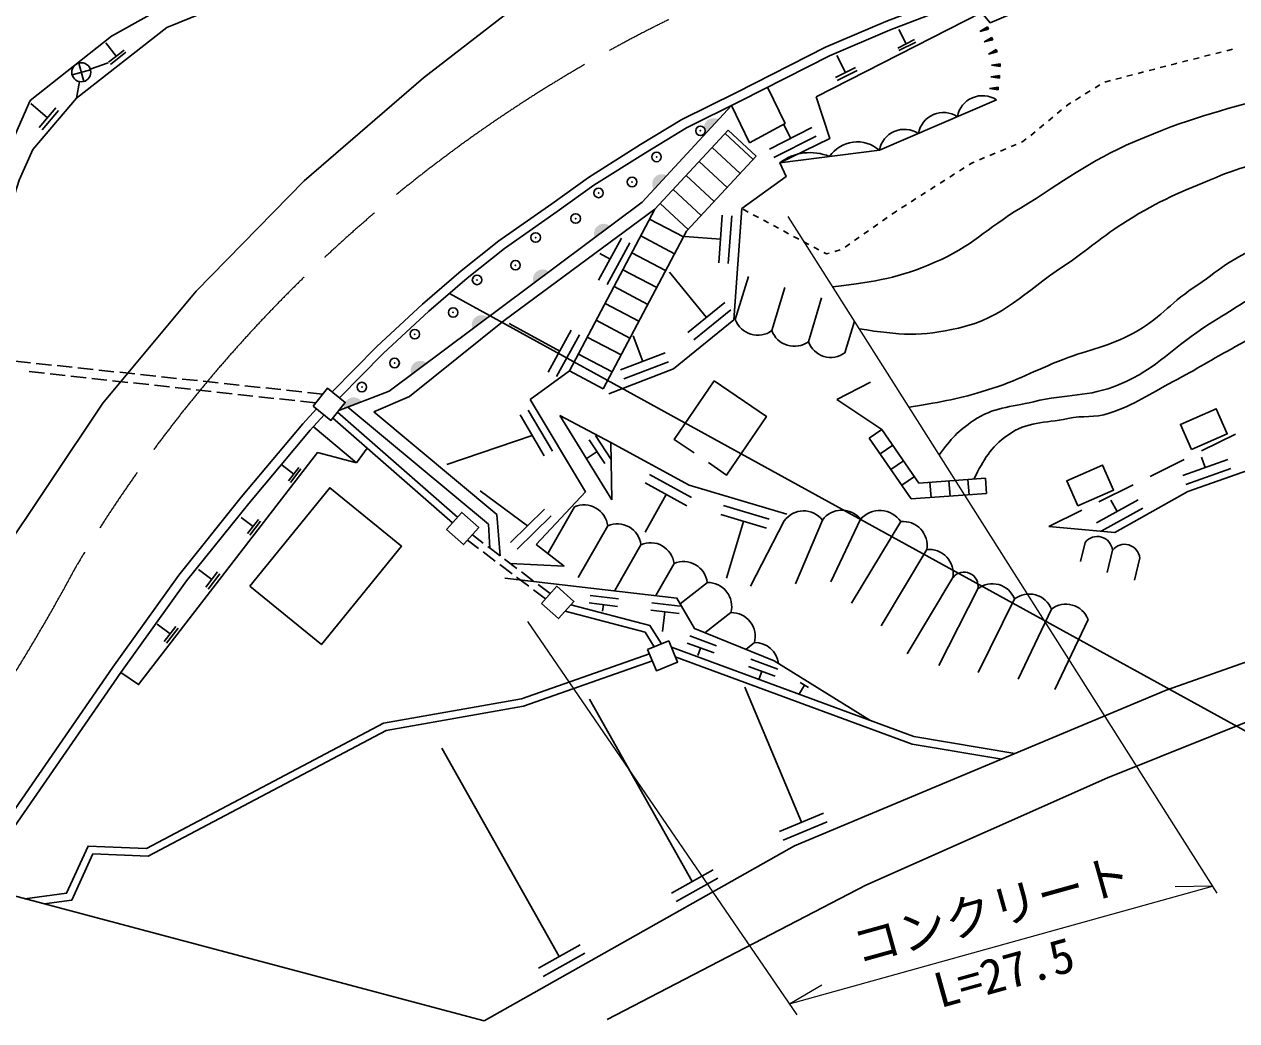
# Model space of a CAD drawing. Units: millimetres, scale not verified. Extents: x 40000 to 680000, y 20000 to 522488.
# Drawn here: x 102583 to 166132, y 225454 to 277709 of the extents above; entities that cross this region are included whole.
import ezdxf
from ezdxf.enums import TextEntityAlignment as Align

# ---------------------------------------------------------------- set-up
doc = ezdxf.new("R2010")
doc.units = ezdxf.units.MM
doc.header["$LTSCALE"] = 1000
doc.header["$PDMODE"] = 32
doc.header["$PDSIZE"] = 500
doc.linetypes.add('CHAIN', pattern=[18.5, 12, -1.5, 3.5, -1.5])
for name, color, linetype, lineweight in [('M-BGD', 7, 'Continuous', 25), ('M-BMK', 2, 'CHAIN', 13), ('M-BMK-SRVR', 3, 'Continuous', 25), ('M-STR-HTXT', 7, 'Continuous', 13), ('M-STR-STRC', 7, 'Continuous', 25)]:
    doc.layers.add(name, color=color, linetype=linetype, lineweight=lineweight)
doc.styles.add('ＭＳ ゴシック', font='')
doc.styles.get('ＭＳ ゴシック').set_extended_font_data('MS Gothic')

# ---------------------------------------------------------------- blocks, each defined once
blk = doc.blocks.new('plus')
at = {"color": 0, "linetype": 'Continuous', "lineweight": -2}
for p, q in [((-1.25, 0), (1.25, 0)), ((0, -1.25), (0, 1.25))]:
    blk.add_line(p, q, dxfattribs=at)

msp = doc.modelspace()

# ---------------------------------------------------------------- hatches: boundary and pattern name
at = {"layer": 'M-BGD'}
for points in [[(138976, 272715, 0.8), (138298, 271980)], [(136262, 269776, 0.8), (135584, 269042)], [(133292, 267122, 0.8), (132491, 266523)], [(130089, 264727, 0.8), (129288, 264128)], [(126885, 262332, 0.8), (126084, 261734)], [(123681, 259937, 0.8), (122880, 259339)], [(120272, 257914, 0.8), (119339, 257555)]]:
    msp.add_hatch(color=256, dxfattribs=at).paths.add_polyline_path(points)

# ---------------------------------------------------------------- linework, layer by layer
for p, q in [((107156, 277092), (112310, 279964)), ((123506, 274906), (127730, 278159)), ((102890, 273713), (107156, 277092)), ((148800, 276684), (148420, 277431)), ((153076, 277573), (152667, 277332)), ((153103, 277508), (152667, 277332)), ((153129, 277442), (152667, 277332)), ((153076, 277573), (153129, 277442)), ((107409, 276039), (106866, 276734)), ((149240, 276908), (148361, 276459)), ((149307, 276776), (148428, 276328)), ((153299, 277020), (152889, 276779)), ((153325, 276955), (152889, 276779)), ((153351, 276890), (152889, 276779)), ((153299, 277020), (153351, 276890)), ((107818, 276358), (107000, 275719)), ((107914, 276236), (107096, 275596)), ((145630, 275181), (145179, 276066)), ((153525, 276386), (153115, 276145)), ((153551, 276321), (153115, 276145)), ((153577, 276256), (153115, 276145)), ((153525, 276386), (153577, 276256)), ((163575, 275807), (163284, 275733)), ((164156, 275954), (163865, 275880)), ((164738, 276102), (164447, 276028)), ((165319, 276249), (165029, 276176)), ((165901, 276397), (165610, 276323)), ((106045, 275357), (106988, 275690)), ((146151, 275446), (145109, 274915)), ((146231, 275290), (145189, 274759)), ((153727, 275625), (153278, 275558)), ((153727, 275558), (153278, 275558)), ((153727, 275490), (153278, 275558)), ((153727, 275625), (153727, 275490)), ((161251, 275207), (160960, 275132)), ((161831, 275358), (161541, 275283)), ((162412, 275509), (162122, 275433)), ((162898, 275635), (162703, 275584)), ((162993, 275659), (162898, 275635)), ((105481, 274699), (105319, 273826)), ((117255, 269500), (123506, 274906)), ((153694, 275015), (153244, 274947)), ((153694, 274947), (153244, 274947)), ((153694, 274880), (153244, 274947)), ((153694, 275015), (153694, 274880)), ((159508, 274755), (159218, 274680)), ((160089, 274906), (159799, 274831)), ((160670, 275057), (160379, 274981)), ((142470, 272508), (141546, 274401)), ((153619, 274406), (153169, 274338)), ((153619, 274338), (153169, 274338)), ((153619, 274271), (153169, 274338)), ((153619, 274406), (153619, 274271)), ((158451, 274209), (158196, 274052)), ((158962, 274525), (158706, 274367)), ((99806, 266701), (102890, 273713)), ((103796, 272808), (102923, 273549)), ((104232, 273322), (103360, 272294)), ((139655, 273450), (134968, 268375)), ((139655, 273450), (140586, 271496)), ((153539, 273744), (147400, 271097)), ((157295, 273495), (157186, 273406)), ((157430, 273579), (157295, 273495)), ((157941, 273894), (157686, 273736)), ((104386, 273191), (103515, 272164)), ((156491, 272834), (156259, 272644)), ((156954, 273215), (156722, 273025)), ((135640, 268019), (139484, 272159)), ((139484, 272159), (140949, 270798)), ((140586, 271496), (142470, 272508)), ((143870, 272286), (141638, 271160)), ((142754, 271723), (142381, 272463)), ((155563, 272073), (155331, 271882)), ((156027, 272454), (155795, 272263)), ((139315, 271977), (140781, 270617)), ((144096, 271839), (141863, 270714)), ((154579, 271406), (154302, 271291)), ((154929, 271552), (154856, 271521)), ((155100, 271692), (154929, 271552)), ((137286, 266852), (140949, 270798)), ((138635, 271245), (140101, 269884)), ((147400, 271097), (142181, 270449)), ((153471, 270944), (153194, 270829)), ((154025, 271175), (153748, 271060)), ((137954, 270512), (139420, 269151)), ((151846, 270182), (151594, 270020)), ((152226, 270425), (152099, 270344)), ((152364, 270483), (152226, 270425)), ((152917, 270714), (152641, 270598)), ((111595, 263713), (117255, 269500)), ((137274, 269779), (138740, 268418)), ((150836, 269535), (150583, 269373)), ((151341, 269859), (151089, 269697)), ((136594, 269046), (138059, 267685)), ((149826, 268887), (149573, 268725)), ((150331, 269211), (150078, 269049)), ((134968, 268375), (121714, 258467)), ((135913, 268313), (137379, 266953)), ((148815, 268240), (148563, 268078)), ((149320, 268564), (149068, 268402)), ((127730, 262181), (135640, 268019)), ((131163, 259529), (135640, 268019)), ((139167, 267693), (138987, 265199)), ((139666, 267657), (139485, 265163)), ((140530, 267862), (140266, 268004)), ((141059, 267578), (140795, 267720)), ((147817, 267574), (147572, 267402)), ((148227, 267863), (148062, 267747)), ((148310, 267916), (148227, 267863)), ((135361, 267490), (137130, 266557)), ((141588, 267295), (141323, 267437)), ((142116, 267011), (141852, 267153)), ((147327, 267229), (147081, 267056)), ((133889, 266489), (132688, 264297)), ((132932, 258596), (137286, 266852)), ((134894, 266605), (136663, 265672)), ((139077, 266446), (137205, 266582)), ((142645, 266727), (142381, 266869)), ((143174, 266444), (142909, 266586)), ((143702, 266160), (143438, 266302)), ((146345, 266538), (146100, 266365)), ((146836, 266883), (146591, 266711)), ((133288, 265393), (132742, 265692)), ((134328, 266249), (133126, 264057)), ((134428, 265721), (136197, 264788)), ((144231, 265876), (143967, 266018)), ((144622, 265666), (144495, 265734)), ((144772, 265711), (144622, 265666)), ((145346, 265884), (145059, 265797)), ((145855, 266193), (145609, 266020)), ((133961, 264836), (135730, 263903)), ((138334, 262331), (136394, 264716)), ((139851, 262224), (140535, 264480)), ((133495, 263952), (135264, 263019)), ((141765, 261643), (142449, 263900)), ((106695, 257841), (111595, 263713)), ((139304, 263120), (137364, 261542)), ((143679, 261063), (144374, 263354)), ((133028, 263067), (134797, 262134)), ((139619, 262732), (137680, 261154)), ((122774, 258182), (127730, 262181)), ((130646, 260569), (127992, 262023)), ((132562, 262183), (134331, 261250)), ((145593, 260483), (146095, 262137)), ((131247, 261666), (130046, 259473)), ((131685, 261426), (130484, 259233)), ((132095, 261298), (133865, 260365)), ((135006, 260030), (134503, 261364)), ((102911, 259958), (102115, 260043)), ((104005, 259840), (103209, 259926)), ((131629, 260414), (133398, 259481)), ((136175, 260470), (133836, 259589)), ((136352, 260002), (134012, 259121)), ((103638, 259410), (102843, 259497)), ((104731, 259290), (103936, 259377)), ((105098, 259723), (104303, 259808)), ((106192, 259606), (105397, 259691)), ((107286, 259488), (106490, 259574)), ((108380, 259371), (107584, 259456)), ((109473, 259254), (108678, 259339)), ((131163, 259529), (129094, 258030)), ((131163, 259529), (132932, 258596)), ((105825, 259170), (105029, 259257)), ((106918, 259050), (106123, 259137)), ((108012, 258930), (107216, 259017)), ((109105, 258810), (108310, 258898)), ((110198, 258690), (109403, 258778)), ((110567, 259136), (109772, 259222)), ((111292, 258571), (110497, 258658)), ((111661, 259019), (110865, 259104)), ((112754, 258902), (111959, 258987)), ((113848, 258784), (113053, 258870)), ((114942, 258667), (114146, 258752)), ((145177, 258034), (146941, 258935)), ((112385, 258451), (111590, 258538)), ((113479, 258331), (112684, 258418)), ((114572, 258211), (113777, 258298)), ((115666, 258091), (114870, 258178)), ((116036, 258550), (115240, 258635)), ((116759, 257971), (115964, 258058)), ((117129, 258432), (116334, 258518)), ((118223, 258315), (117428, 258400)), ((121714, 258467), (119069, 257452)), ((120897, 257393), (122774, 258182)), ((129094, 258030), (132004, 253186)), ((147531, 256461), (145177, 258034)), ((97613, 244240), (106695, 257841)), ((117853, 257851), (117057, 257938)), ((119540, 257632), (126917, 251496)), ((127345, 252009), (120897, 257393)), ((129000, 257480), (130261, 255321)), ((118742, 257072), (125020, 251559)), ((119006, 257372), (125284, 251860)), ((128568, 257227), (129829, 255069)), ((133330, 255777), (130655, 257185)), ((130655, 257185), (133386, 252764)), ((117733, 256607), (119999, 254703)), ((129199, 256148), (124739, 254627)), ((132531, 256143), (133351, 254886)), ((147531, 256461), (146872, 256007)), ((147531, 256461), (149474, 253645)), ((166072, 256220), (164280, 255332)), ((119999, 254703), (120560, 255475)), ((132196, 255924), (133015, 254668)), ((133386, 252764), (133330, 255777)), ((146872, 256007), (149075, 252814)), ((148099, 255638), (147440, 255184)), ((132606, 255296), (132092, 254961)), ((163384, 254888), (161592, 254000)), ((165659, 254883), (163301, 254053)), ((164480, 254468), (164290, 255009)), ((116707, 254117), (116104, 254581)), ((116980, 254471), (116434, 253762)), ((117087, 254389), (116540, 253680)), ((148667, 254815), (148008, 254361)), ((165825, 254411), (163467, 253581)), ((135122, 253657), (137316, 252457)), ((135362, 254095), (137556, 252896)), ((149235, 253992), (148576, 253538)), ((149474, 253645), (152966, 253899)), ((150051, 253687), (150109, 252889)), ((151049, 253760), (151106, 252962)), ((152046, 253832), (152104, 253034)), ((152966, 253899), (153024, 253101)), ((128964, 251414), (126487, 253247)), ((132004, 253186), (129414, 250426)), ((136219, 253057), (135133, 251070)), ((149075, 252814), (153024, 253101)), ((160696, 253556), (158904, 252668)), ((131426, 252399), (130031, 249951)), ((139229, 252476), (141626, 251763)), ((160960, 252775), (158778, 251556)), ((161204, 252339), (159021, 251119)), ((159869, 252165), (159538, 252757)), ((114575, 251368), (113949, 251850)), ((114859, 251736), (114291, 250999)), ((127521, 249840), (127345, 252009)), ((129856, 252289), (128071, 250540)), ((130206, 251932), (128421, 250182)), ((139087, 251997), (141483, 251284)), ((142419, 251672), (140647, 248246)), ((144419, 251710), (143012, 248367)), ((146418, 251748), (144864, 248462)), ((158008, 252223), (156284, 251369)), ((114969, 251651), (114402, 250914)), ((126917, 251496), (126993, 250240)), ((133164, 251409), (131621, 248702)), ((140285, 251640), (139397, 248655)), ((148521, 251628), (145940, 247345)), ((126392, 250222), (125816, 250656)), ((126644, 250504), (126069, 250938)), ((129414, 250426), (130878, 249300)), ((134902, 250419), (133528, 248008)), ((158186, 250541), (157947, 249531)), ((127270, 249559), (126631, 250041)), ((127521, 249840), (126883, 250323)), ((149882, 250163), (147489, 246162)), ((159617, 250130), (159341, 248960)), ((112408, 248587), (111721, 249118)), ((128148, 248897), (127509, 249379)), ((128399, 249177), (127761, 249659)), ((130878, 249300), (128053, 249438)), ((136639, 249429), (135684, 247753)), ((161049, 249720), (160773, 248549)), ((112720, 248992), (112097, 248183)), ((112841, 248898), (112218, 248089)), ((129027, 248235), (128388, 248716)), ((129276, 248513), (128638, 248996)), ((151244, 248698), (148850, 244697)), ((129905, 247573), (129266, 248054)), ((130153, 247850), (129515, 248332)), ((138388, 248433), (136962, 247318)), ((152562, 248108), (150509, 244075)), ((132192, 247361), (133682, 247185)), ((132239, 247759), (133729, 247582)), ((132937, 247273), (132897, 246938)), ((135467, 247376), (136956, 247199)), ((154489, 247573), (152576, 243722)), ((135419, 246978), (136909, 246802)), ((136164, 246890), (136043, 245869)), ((139620, 246857), (138262, 245795)), ((156416, 247038), (154671, 243364)), ((110222, 245736), (109545, 246258)), ((110528, 246134), (109915, 245339)), ((110647, 246042), (110034, 245247)), ((158343, 246503), (156598, 242828)), ((137461, 245631), (138871, 245117)), ((137324, 245255), (138734, 244741)), ((138029, 244998), (137885, 244603)), ((140852, 245282), (140400, 244928)), ((140534, 244035), (141943, 243521)), ((140671, 244410), (142080, 243897)), ((141239, 243778), (141095, 243382)), ((159361, 238197), (172286, 243393)), ((143321, 235861), (140347, 242951)), ((143472, 243059), (143211, 242622)), ((143254, 243190), (143691, 242929)), ((137596, 232751), (132203, 242322)), ((130626, 228824), (124475, 239742)), ((146689, 232558), (159361, 238197)), ((144474, 236345), (142168, 235377)), ((144667, 235883), (142362, 234916)), ((138685, 233365), (136507, 232137)), ((138931, 232929), (136753, 231702)), ((133129, 225525), (146689, 232558)), ((131715, 229437), (129537, 228210)), ((131961, 229002), (129783, 227775))]:
    msp.add_line(p, q, dxfattribs=at)
for points in [[(118716, 258426), (121055, 260807), (123458, 263035), (125485, 264774), (127463, 266351), (130229, 268291), (132156, 269680), (134884, 271395), (137050, 272722), (139916, 274136), (144584, 276501), (147738, 277853), (153357, 280018), (159665, 282083), (167988, 284612)], [(119109, 258112), (121403, 260448), (123791, 262661), (125804, 264389), (127762, 265951), (130518, 267884), (132435, 269266), (135148, 270970), (137291, 272284), (140139, 273689), (144796, 276048), (147926, 277390), (153525, 279547), (159816, 281607), (168134, 284133)], [(168134, 284133), (153205, 277787), (152754, 278322), (144081, 273901)], [(124179, 282175), (114971, 279542), (110061, 277533), (105319, 273826), (103040, 271141), (102308, 269535), (101236, 266184)], [(144081, 273901), (144800, 271717), (142181, 270449), (142519, 269731), (140195, 268042), (139773, 262213), (136605, 259636), (133226, 258327)], [(156284, 251369), (159734, 251060), (163564, 253200), (175645, 257452), (176715, 260803)], [(137686, 255227), (136651, 255928), (138735, 259007)], [(138735, 259007), (141481, 257148), (139396, 254069), (138437, 254719)], [(99794, 233247), (107228, 244003), (110692, 248819), (113959, 252902), (117188, 256751), (117904, 257538)], [(100186, 232934), (107637, 243715), (111091, 248517), (114346, 252585), (117564, 256422), (118296, 257226)], [(133330, 255777), (137436, 253531), (142547, 252011)], [(119999, 254703), (117953, 255247), (108575, 243082), (107637, 243715)], [(185630, 250971), (162441, 242797), (142957, 234624), (126683, 225454)], [(127763, 248659), (136786, 247622), (137715, 246017), (141883, 244327), (146896, 241210)], [(131239, 247263), (135372, 246173), (135982, 245218)], [(130939, 246928), (135119, 245826), (135606, 245063)], [(102607, 231853), (104801, 232140), (105927, 234618), (108987, 234486), (121415, 241057), (128643, 242334), (135349, 244690)], [(136499, 245049), (149216, 240353), (154507, 239469)], [(103624, 231582), (105073, 231772), (106180, 234207), (109078, 234082), (121547, 240674), (128745, 241946), (135502, 244319)], [(136706, 244546), (149112, 239965), (153816, 239179)]]:
    msp.add_lwpolyline(points, dxfattribs=at)
for points in [[(117720, 257686), (118658, 256937), (119407, 257874), (118469, 258623)], [(163758, 255412), (165636, 256238), (165060, 257547), (163182, 256721)], [(157800, 252459), (159677, 253285), (159101, 254594), (157224, 253768)], [(114399, 248246), (118595, 253400), (122356, 250337), (118160, 245184)], [(124711, 251221), (125604, 250420), (126406, 251313), (125513, 252114)], [(129698, 247342), (130591, 246541), (131393, 247434), (130500, 248235)], [(135255, 244919), (135712, 243809), (136821, 244265), (136365, 245375)]]:
    msp.add_lwpolyline(points, close=True, dxfattribs=at)
msp.add_circle((105573, 275191), 500, dxfattribs=at)
for centre, radius, start, end in [((152807, 272628), 1335, 56.72088, 169.92982), ((150761, 271746), 1335, 56.72088, 169.92982), ((148714, 270863), 1335, 56.72088, 169.92982), ((146236, 269803), 1741, 48.0127, 146.12145), ((143767, 268342), 2637, 67.16221, 126.97194), ((141026, 262651), 1250, 199.99847, 306.25867), ((142940, 262071), 1250, 199.99847, 306.25867), ((144854, 261490), 1250, 199.99847, 306.25867), ((131924, 251253), 1250, 7.19795, 113.45815), ((143433, 250941), 1250, 37.95446, 144.21467), ((145433, 250979), 1250, 37.95446, 144.21467), ((147424, 250895), 1318, 33.65552, 139.70424), ((133661, 250263), 1250, 7.19795, 113.45815), ((148652, 250385), 1250, 349.77465, 96.03485), ((135399, 249272), 1250, 7.19795, 113.45815), ((158818, 250045), 804, 6.06585, 141.93291), ((160250, 249635), 804, 6.06585, 141.93291), ((150014, 248920), 1250, 349.77465, 96.03485), ((137137, 248282), 1250, 7.19795, 113.45815), ((151838, 248246), 737, 349.27303, 141.38167), ((138413, 247183), 1250, 344.89147, 91.15168), ((153325, 247118), 1250, 21.34579, 127.60599), ((155252, 246583), 1250, 21.34579, 127.60599), ((157179, 246048), 1250, 21.34579, 127.60599), ((139645, 245607), 1250, 344.89147, 91.15168), ((140877, 244032), 1250, 6.84704, 91.15168)]:
    msp.add_arc(centre, radius, start, end, dxfattribs=at)
for points, knots in [([(144957, 263933), (147374, 264256), (148336, 264373), (150313, 265224), (152216, 266044), (153020, 266992), (154790, 268069), (157107, 269477), (158297, 270491), (160788, 271560), (163543, 272743), (165193, 273153), (168082, 273954), (171759, 274974), (173932, 275066), (177656, 275897), (178851, 276164), (179579, 276158), (180698, 276657), (181137, 276853), (181315, 276927), (181795, 277216)], [0, 0, 0, 0, 1, 1, 1, 2, 2, 2, 3, 3, 3, 4, 4, 4, 5, 5, 5, 6, 6, 6, 7, 7, 7, 7]), ([(146348, 261737), (148507, 261400), (149568, 261318), (151547, 261774), (153979, 262333), (154964, 263649), (157048, 265021), (158387, 265903), (159028, 266558), (160389, 267406), (162107, 268475), (163177, 268899), (165045, 269677), (166296, 270198), (167046, 270377), (168368, 270672), (171510, 271373), (173329, 271454), (176516, 271911), (181691, 272654), (184627, 272820), (189779, 273704), (192241, 274127), (193660, 274267), (196031, 275056), (196858, 275331), (197165, 275421), (198129, 275820)], [0, 0, 0, 0, 1, 1, 1, 2, 2, 2, 3, 3, 3, 4, 4, 4, 5, 5, 5, 6, 6, 6, 7, 7, 7, 8, 8, 8, 9, 9, 9, 9]), ([(148949, 257633), (150874, 257945), (151492, 258047), (153065, 258530), (154664, 259022), (155477, 259529), (157036, 260136), (158470, 260693), (159376, 260776), (160725, 261515), (162068, 262251), (162583, 263022), (163851, 263881), (165183, 264783), (165857, 265476), (167371, 266021), (169069, 266632), (170152, 266461), (171933, 266753), (173826, 267063), (174902, 267157), (176776, 267570), (180020, 268284), (181773, 268947), (184999, 269738), (187174, 270271), (188389, 270613), (190603, 270949), (193439, 271379), (195091, 271070), (197925, 271512), (201024, 271996), (202683, 272682), (205781, 273174), (206561, 273298), (206822, 273347), (207781, 273471)], [0, 0, 0, 0, 1, 1, 1, 2, 2, 2, 3, 3, 3, 4, 4, 4, 5, 5, 5, 6, 6, 6, 7, 7, 7, 8, 8, 8, 9, 9, 9, 10, 10, 10, 11, 11, 11, 12, 12, 12, 12]), ([(150538, 255126), (151180, 255994), (151512, 256366), (152334, 256922), (153403, 257647), (154234, 257605), (155488, 257917), (157222, 258349), (158327, 258125), (159974, 258818), (162025, 259682), (162815, 260817), (164705, 261991), (165958, 262769), (166630, 263282), (167991, 263850), (169374, 264427), (170217, 264646), (171708, 264807), (173319, 264981), (174241, 264586), (175857, 264713), (177731, 264860), (178737, 265267), (180569, 265689), (182986, 266246), (184278, 266836), (186722, 267257), (188950, 267640), (190247, 267438), (192495, 267679), (194872, 267934), (196190, 268194), (198549, 268580), (202242, 269185), (204253, 269945), (207983, 270242), (210559, 270447), (212018, 270333), (214600, 270214), (215795, 270159), (216194, 270144), (217656, 270028)], [0, 0, 0, 0, 1, 1, 1, 2, 2, 2, 3, 3, 3, 4, 4, 4, 5, 5, 5, 6, 6, 6, 7, 7, 7, 8, 8, 8, 9, 9, 9, 10, 10, 10, 11, 11, 11, 12, 12, 12, 13, 13, 13, 14, 14, 14, 14]), ([(152359, 253855), (152885, 254916), (153208, 255494), (154128, 256158), (155164, 256907), (156032, 256762), (157282, 257031), (158116, 257212), (158638, 257049), (159450, 257313), (160839, 257764), (161506, 258297), (162801, 258974), (164097, 259652), (164782, 260107), (166068, 260805), (167343, 261497), (167979, 262084), (169362, 262523), (171424, 263176), (172702, 263013), (174854, 263227), (176915, 263431), (178087, 263326), (180148, 263536), (182602, 263787), (183954, 264109), (186399, 264437), (188761, 264755), (190082, 264957), (192454, 265198), (194176, 265372), (195161, 265263), (196875, 265508), (199758, 265918), (201322, 266445), (204196, 266916), (206275, 267256), (207442, 267520), (209547, 267591), (211650, 267663), (212458, 267569), (214925, 267282)], [0, 0, 0, 0, 1, 1, 1, 2, 2, 2, 3, 3, 3, 4, 4, 4, 5, 5, 5, 6, 6, 6, 7, 7, 7, 8, 8, 8, 9, 9, 9, 10, 10, 10, 11, 11, 11, 12, 12, 12, 13, 13, 13, 14, 14, 14, 14])]:
    msp.add_open_spline(points, degree=3, knots=knots, dxfattribs=at)
for p in [(138023, 272120), (135723, 270750), (134439, 269437), (132682, 268863), (131483, 267522), (129387, 266526), (128329, 265072), (126317, 264301), (125062, 262594), (123051, 261457), (121993, 259947), (120277, 258683)]:
    msp.add_point(p, dxfattribs=at)
at = {"layer": 'M-BMK'}
for centre, radius, start, end in [((169116, 211304), 74260, 105.75661, 149.15097), ((14424, 297881), 103062, 325.67204, 331.92885)]:
    msp.add_arc(centre, radius, start, end, dxfattribs=at)
at = {"layer": 'M-BMK-SRVR'}
msp.add_line((126683, 225454), (60093, 243152), dxfattribs=at)
at = {"layer": 'M-STR-HTXT'}
for p, q in [((165098, 232148), (142617, 267625)), ((143091, 225770), (128983, 246383)), ((142697, 226346), (164869, 232510)), ((164869, 232510), (162904, 232483)), ((142697, 226346), (144394, 227336))]:
    msp.add_line(p, q, dxfattribs=at)
at = {"layer": 'M-STR-STRC'}
msp.add_line((124864, 263582), (169765, 238892), dxfattribs=at)

# ---------------------------------------------------------------- block references
at = {"layer": 'M-BGD', "xscale": 400, "yscale": 400, "rotation": 14.8}
msp.add_blockref('plus', (105573, 275191), dxfattribs=at)

# ---------------------------------------------------------------- texts
at = {"layer": 'M-STR-HTXT', "style": 'ＭＳ ゴシック'}
for s, p in [('コンクリート', (146442, 227831)), ('L=27.5', (150728, 225579))]:
    msp.add_text(s, height=1833, rotation=15.538, dxfattribs=at).set_placement(p, align=Align.BOTTOM_LEFT)

doc.saveas('drawing.dxf')
